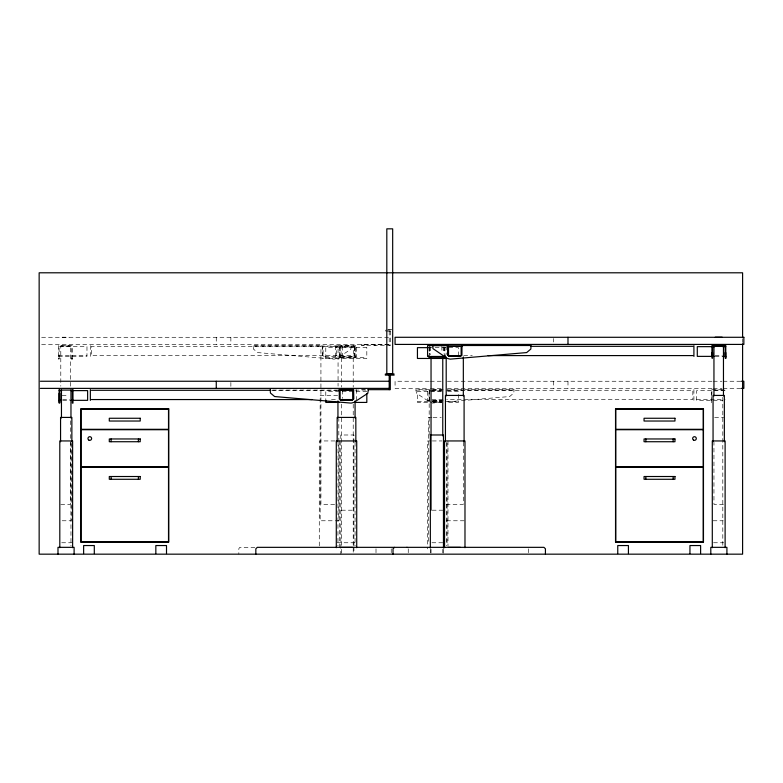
<?xml version="1.0" encoding="UTF-8"?>
<svg xmlns="http://www.w3.org/2000/svg" width="783" height="783" viewBox="0 0 783 783"><rect width="100%" height="100%" fill="white"/><g stroke="black" fill="none" stroke-linecap="round" stroke-linejoin="round"><path stroke-width="0.59" stroke-dasharray="3.92 2.94" d="M59.097 358.115L59.097 359.143L58.48 359.143L58.48 358.115M58.48 356.334L86.972 356.373L86.972 346.644L58.48 346.644M72.31 358.115L72.31 359.143L71.703 359.143L71.703 358.115M711.287 396.541L711.287 403.108L711.287 389.474L722.817 389.474M323.751 358.252L322.41 358.134M336.592 355.149L335.3 356.441M441.641 402.374L432.167 403.079M447.71 401.855L509.635 396.541L513.834 393.007L514.03 389.474L447.406 389.474M387.986 329.702L392.674 329.702M386.45 330.064L391.95 330.064M386.45 331.16L391.95 331.16M62.082 337.219L69.021 337.219M41.626 337.287L389.2 337.287M41.626 344.412L389.2 344.412M389.2 344.608L361.354 344.608L361.354 345.704L390.296 345.704L390.296 331.16M253.222 346.115L322.253 346.115M351.41 346.115L335.741 346.115L336.592 346.644L336.514 356.373L322.332 356.373L322.332 346.644L323.125 346.644L323.125 355.59M428.301 347.652L458.476 347.652L458.476 354.856M58.48 355.59L86.972 355.59M463.751 355.59L472.286 355.59M715.094 355.59L722.22 355.59M341.104 356.461L356.696 356.461L356.696 345.587L341.104 345.587L341.055 356.882L353.662 356.882L353.662 345.587M715.094 356.373L722.738 356.373M325.787 357.665L366.816 357.665M429.211 381.252L395.063 381.252L395.063 388.378L429.211 388.378M430.376 381.252L441.406 381.252M447.426 381.252L712.168 381.252M713.362 381.252L721.916 381.252M723.12 381.252L741.413 381.252M430.376 388.378L441.406 388.378M447.426 388.378L712.168 388.378M713.362 388.378L721.916 388.378M723.12 388.378L741.413 388.378M443.158 389.552L415.842 389.474L416.497 393.32L430.356 402.403M361.354 389.67L366.659 389.67M272.65 390.081L338.06 390.081M355.169 390.081L367.217 390.081M415.842 390.081L431.502 390.081M432.617 389.983L441.749 389.983M447.406 390.081L514.03 390.081M724.51 390.081L711.904 390.081L711.904 394.603M271.76 390.277L337.561 390.277M432.069 390.277L441.857 390.277M446.692 390.277L692.838 390.277L692.838 399.555L446.692 399.555M725.117 390.609L696.635 390.609L696.635 400.338L722.748 400.338M441.005 390.952L429.015 390.952L429.015 401.816L441.005 401.816M366.816 391.617L325.787 391.617L325.787 399.408M441.573 391.617L417.437 391.617L417.437 402.423L431.922 402.423M447.612 391.617L458.476 391.617L458.476 402.423L447.612 402.423M62.16 395.435L68.943 395.435M337.659 395.435L320.159 395.435L320.159 520.773L334.155 520.773M62.699 399.555L69.824 399.555M331.473 399.555L337.561 399.555M432.069 399.555L444.127 399.555M696.635 399.555L725.117 399.555M62.699 400.338L69.824 400.338M432.94 400.338L441.485 400.338M443.158 400.426L427.567 400.426L427.567 389.552M432.891 400.847L440.907 400.847M417.437 401.63L429.808 401.63M432.177 401.63L441.632 401.63M445.194 401.63L458.476 401.63M432.216 401.875L442.767 401.875M433.126 402.423L441.573 402.423M431.922 417.417L428.418 417.417L428.418 542.756M433.087 417.417L441.25 417.417M714.654 417.417L723.698 417.417M334.899 440.946L319.278 440.946L319.278 546.485M431.139 440.946L427.538 440.946L427.538 548.912M432.343 440.946L441.964 440.946M60.79 504.36L70.313 504.36L70.313 419.101M334.635 504.36L320.922 504.36L320.922 346.017L338.06 346.017L338.06 386.205M446.202 504.36L463.33 504.36L463.33 442.238M723.463 504.36L713.949 504.36L713.949 442.238M341.496 510.203L353.221 510.203M432.216 510.203L442.767 510.203M62.16 520.773L71.204 520.773L71.204 442.894M335.32 520.773L338.824 520.773L338.824 418.562M446.604 520.773L464.094 520.773M713.059 520.773L723.228 520.773M61.691 542.756L71.86 542.756M337.17 542.756L355.834 542.756M431.922 542.756L444.754 542.756M713.528 542.756L723.698 542.756M254.876 547.337L239.559 547.532L238.825 548.805L238.825 554.168M323.585 356.373L322.253 355.149L322.253 345.509L253.222 345.509L253.418 349.042L257.607 352.575L334.106 359.143L336.896 358.438L350.745 349.355L351.41 345.509L335.741 345.509L335.692 355.59M742.597 338.853L742.597 342.523M722.807 397.284L722.807 545.888M693.904 389.552L693.904 400.426M567.988 381.252L567.988 388.378M553.385 338.481L553.385 342.034M553.385 381.252L553.385 388.378M528.417 548.805L528.417 553.101M447.974 440.946L447.974 546.485M447.083 442.972L447.083 542.756M446.32 442.356L446.32 545.888M446.202 346.017L446.202 354.542M444.959 346.986L444.959 356.647M444.607 346.986L444.607 354.229M443.99 346.859L443.99 354.063M443.462 549.304L443.462 554.168M443.207 346.859L443.207 353.544M442.767 549.294L442.767 552.955M441.857 346.311L441.857 352.115M431.041 549.294L431.041 552.955M430.601 346.859L430.601 354.65M430.337 549.304L430.337 552.955M429.808 346.859L429.808 354.063M429.632 347.476L429.632 354.425M429.632 390.277L429.632 399.555M429.29 346.311L429.29 354.425M429.182 389.983L429.182 435.045M429.015 346.986L429.015 354.229M408.246 548.805L408.246 554.168M391.236 548.805L391.236 554.168M389.2 331.16L389.2 345.704M385.353 330.064L385.353 331.16M376.006 548.805L376.006 554.168M375.86 344.608L375.86 345.704M374.685 344.608L374.685 345.704M364.134 344.608L364.134 345.704M362.969 344.608L362.969 345.704M356.696 389.552L356.696 400.426M355.071 442.356L355.071 545.888M354.621 346.311L354.621 355.59M354.445 346.859L354.445 357.665M353.926 545.653L353.926 434.996L340.791 434.996L340.791 554.168M353.926 546.877L353.926 552.955M353.221 357.909L353.221 387.154M353.221 404.204L353.221 554.168M342.406 346.311L342.406 355.59M342.406 390.277L342.406 398.39M341.496 357.909L341.496 387.154M341.496 404.204L341.496 548.08M341.496 549.294L341.496 554.168M340.262 346.859L340.262 357.665M339.714 440.946L339.714 548.912M339.293 346.986L339.293 357.851M338.06 442.238L337.943 545.888M230.868 337.287L230.868 344.412M230.868 382.447L230.868 387.194M216.265 337.287L216.265 344.412M90.348 345.587L90.348 356.461M72.31 359.143L72.31 345.509L58.48 345.509L58.48 359.143M71.703 359.143L71.703 346.115L59.097 346.115L59.097 359.143M70.969 442.356L70.969 545.888M70.313 386.205L70.313 346.017L60.79 346.017L60.79 386.205M354.973 346.311L91.415 346.311L91.415 355.59L354.973 355.59L354.973 346.311M355.237 346.986L339.656 346.986L339.656 357.851L355.237 357.851L355.237 346.986M366.816 347.652L325.787 347.652L325.787 358.457L366.816 358.457L366.816 347.652"/><path stroke-width="1.17" d="M59.136 402.403L59.136 393.32M59.753 402.403L59.753 393.32M711.943 352.575L711.943 358.115M712.559 352.575L712.559 358.115M725.166 358.115L725.166 352.575M725.772 358.144L725.772 352.575M725.772 356.373L722.738 356.373M394.485 547.337L393.017 548.805L393.017 554.168M715.241 337.219L722.171 337.219M448.512 345.509L432.852 345.509L432.93 348.601L447.367 358.438L450.156 359.143L526.656 352.575L530.845 349.042L531.04 345.509L461.999 345.509L461.921 355.433M443.158 345.587L427.567 345.587L427.567 356.461L443.158 356.461M448.483 346.017L462.185 346.017M447.915 346.311L462.538 346.311M530.776 346.311L692.838 346.311M448.512 346.644L448.561 355.59L461.138 355.59L461.138 346.644L461.921 346.644M714.85 346.644L697.291 346.644L697.291 356.373L714.253 356.373M722.738 346.644L725.772 346.644M428.301 347.652L417.437 347.652L417.437 358.457L446.408 358.457M488.122 355.59L692.838 355.59M460.942 356.373L448.463 356.373M394.143 374.029L385.353 374.029L385.353 375.126L394.143 375.126M40.403 381.252L389.2 381.252M741.413 381.252L743.85 381.252L743.85 388.378L741.413 388.378M40.403 388.378L389.2 388.378M341.104 389.552L353.094 389.552M367.844 389.67L390.296 389.67L390.296 375.126M339.078 389.983L353.926 389.983M91.415 390.277L270.546 390.277M338.785 390.277L353.407 390.277M59.136 390.609L61.514 390.609M70.656 390.609L87.627 390.609L87.627 400.338L71.008 400.338M339.342 390.609L340.135 390.609L340.135 399.555L352.702 399.555L352.761 390.609M91.415 399.555L311.977 399.555M61.514 400.338L59.136 400.407M352.536 400.338L340.331 400.338L352.575 400.407M72.359 400.407L72.976 400.407M339.059 402.423L325.787 402.423L325.787 400.015M354.748 402.423L366.816 402.423L366.816 393.839M340.84 547.346L352.556 547.346M448.708 547.346L460.433 547.346M406.788 547.337L407.512 547.532M339.274 399.115L339.274 389.474M742.597 337.63L742.597 272.797L39.15 272.797L39.15 554.168L742.597 554.168L742.597 343.747M726.918 554.168L726.918 547.337L710.798 547.337L710.798 554.168M725.772 358.438L725.772 345.509L711.943 345.509L711.943 356.265M725.166 355.149L725.166 346.115L712.559 346.115L712.559 356.265M725.117 547.699L725.117 440.946L712.295 440.946L712.295 547.699M724.353 441.681L724.353 395.435L713.059 395.435L713.059 441.681M723.463 395.953L723.463 346.017L713.949 346.017L713.949 395.953M700.619 553.591L700.619 545.545L689.95 545.545L689.95 553.591M693.904 345.587L693.904 356.461M673.145 438.96L673.145 441.729M673.145 476.514L673.145 479.284M645.858 438.96L645.858 441.729M645.858 476.514L645.858 479.284M628.426 553.591L628.426 545.545L617.758 545.545L617.758 553.591M567.988 337.287L567.988 344.412M545.428 554.168L545.428 548.805L543.97 547.337L257.304 547.337L255.835 548.805L255.835 554.168M464.985 547.699L464.985 440.946L444.548 440.946L444.548 547.699M464.094 441.681L464.094 395.435L445.439 395.435L445.439 441.681M463.33 356.979L463.33 395.953M447.739 346.644L447.739 355.433M447.67 346.644L447.67 355.149M446.202 356.979L446.202 395.953M444.959 355.433L444.959 357.851M444.607 355.433L444.607 357.851L429.015 357.851L429.015 355.433M443.462 548.09L443.462 434.996L430.337 434.996L430.337 548.09M442.767 357.909L442.767 435.886M431.041 357.909L431.041 510.203M392.674 272.611L392.674 228.832L386.812 228.832L386.812 272.611M392.674 272.797L392.674 373.667L386.812 373.667L386.812 272.797M389.2 375.126L389.2 389.67M368.421 389.474L367.756 393.32L353.906 402.403L351.117 403.108L274.618 396.541L270.429 393.007L270.233 389.474M356.725 547.699L356.725 440.946L336.289 440.946L336.289 547.699M355.834 441.759L355.834 417.417L337.17 417.417L337.17 441.759M355.071 400.945L355.071 417.995M337.943 400.945L337.943 417.995M216.265 381.252L216.265 388.378M166.505 553.591L166.505 545.545L155.837 545.545L155.837 553.591M138.395 438.96L138.395 441.729M138.395 476.514L138.395 479.284M111.108 438.96L111.108 441.729M111.108 476.514L111.108 479.284M94.303 553.591L94.303 545.545L83.634 545.545L83.634 553.591M90.348 389.552L90.348 400.426M74.111 554.168L74.111 547.337L57.991 547.337L57.991 554.168M72.976 389.474L72.976 403.108L72.359 403.108L72.359 390.081L59.753 390.081L59.753 403.108L59.136 403.108L59.136 389.474M72.623 547.699L72.623 440.946L59.802 440.946L59.802 547.699M71.86 441.759L71.86 417.417L60.565 417.417L60.565 441.759M70.969 389.983L70.969 417.995M61.456 389.983L61.456 417.995M353.603 399.115L353.524 390.609L353.603 399.115M743.85 337.287L395.063 337.287L395.063 344.412L743.85 344.412L743.85 337.287M168.717 408.814L80.786 408.814L80.786 542.179L168.717 542.179L168.717 408.814M703.467 408.814L615.536 408.814L615.536 542.179L703.467 542.179L703.467 408.814M168.511 409.02L80.992 409.02L80.992 429.309L168.511 429.309L168.511 409.02M703.261 409.02L615.741 409.02L615.741 429.309L703.261 429.309L703.261 409.02M140.216 418.259L109.287 418.259L109.287 421.029L140.216 421.029L140.216 418.259M674.966 418.259L644.047 418.259L644.047 421.029L674.966 421.029L674.966 418.259M168.511 429.72L80.992 429.72L80.992 466.864L168.511 466.864L168.511 429.72M703.261 429.72L615.741 429.72L615.741 466.864L703.261 466.864L703.261 429.72M140.216 438.96L109.287 438.96L109.287 441.729L140.216 441.729L140.216 438.96M674.966 438.96L644.047 438.96L644.047 441.729L674.966 441.729L674.966 438.96M168.511 467.275L80.992 467.275L80.992 541.973L168.511 541.973L168.511 467.275M703.261 467.275L615.741 467.275L615.741 541.973L703.261 541.973L703.261 467.275M140.216 476.514L109.287 476.514L109.287 479.284L140.216 479.284L140.216 476.514M674.966 476.514L644.047 476.514L644.047 479.284L674.966 479.284L674.966 476.514M693.552 440.105A1.83 1.83 0 0 0 696.302 438.519A1.83 1.83 0 0 0 693.552 436.934A1.83 1.83 0 0 0 693.552 440.105M88.87 440.105A1.83 1.83 0 0 0 91.621 438.519A1.83 1.83 0 0 0 88.87 436.934A1.83 1.83 0 0 0 88.87 440.105"/></g></svg>
